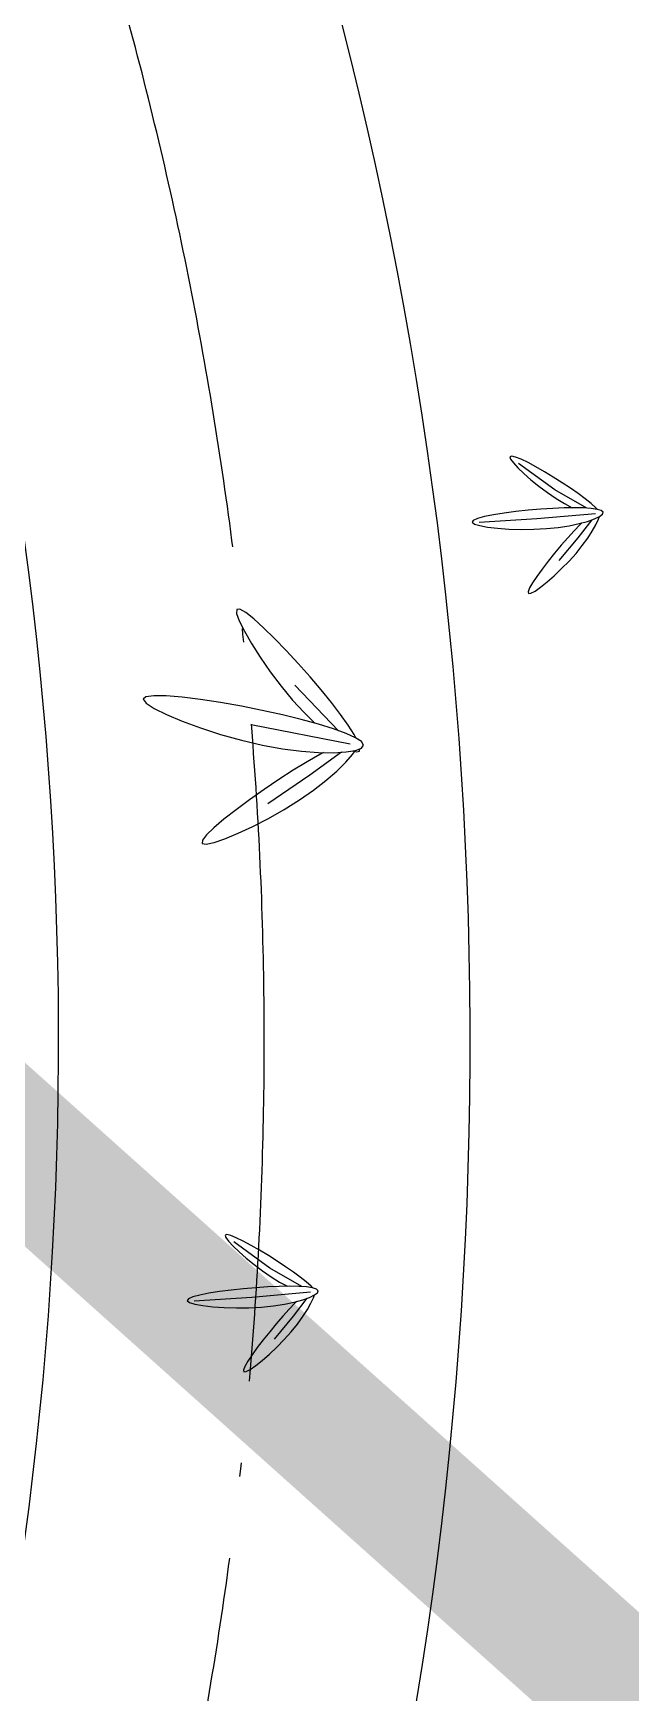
# Model space of a CAD drawing. Extents: x 302512 to 1034855, y -184136 to 410364.
# Drawn here: x 518906 to 521086, y -132323 to -126268 of the extents above; entities that cross this region are included whole.
import ezdxf

# ---------------------------------------------------------------- set-up
doc = ezdxf.new("R2010")
doc.units = 0
doc.header["$MEASUREMENT"] = 0
doc.linetypes.add('ACAD_ISO04W100', pattern=[30.5, 24, -3, 0.5, -3])
doc.linetypes.add('DASHED2', pattern=[0.375, 0.25, -0.125])
for name, color, linetype in [('F', 5, 'Continuous'), ('PUB_TEXT', 7, 'Continuous'), ('坐椅', 7, 'Continuous'), ('树', 80, 'Continuous'), ('红线', 20, 'Continuous'), ('绿化', 97, 'Continuous'), ('绿地', 3, 'Continuous')]:
    doc.layers.add(name, color=color, linetype=linetype)
doc.styles.add('DIM_FONT', font='SIMPLEX.shx', dxfattribs={"width": 0.8})

# ---------------------------------------------------------------- blocks, each defined once
blk = doc.blocks.new('_F43BVI')
at = {"layer": '绿地'}
for p, q in [((-0.361, -0.6368), (-0.3695, -0.6418)), ((-0.3577, -0.6351), (-0.361, -0.6368)), ((-0.343, -0.6387), (-0.3466, -0.636)), ((-0.3648, -0.6504), (-0.4068, -0.6884)), ((-0.3901, -0.656), (-0.4017, -0.6648)), ((-0.3793, -0.6483), (-0.3901, -0.656)), ((-0.3695, -0.6418), (-0.3793, -0.6483)), ((-0.3525, -0.6404), (-0.3728, -0.7286)), ((-0.3454, -0.6485), (-0.3257, -0.6776)), ((-0.3363, -0.645), (-0.343, -0.6387)), ((-0.3287, -0.6533), (-0.3363, -0.645)), ((-0.3206, -0.6633), (-0.3287, -0.6533)), ((-0.4068, -0.6884), (-0.4625, -0.7286)), ((-0.4261, -0.6845), (-0.4381, -0.6949)), ((-0.4138, -0.6743), (-0.4261, -0.6845)), ((-0.4017, -0.6648), (-0.4138, -0.6743)), ((-0.3936, -0.6907), (-0.382, -0.6808)), ((-0.382, -0.6808), (-0.3723, -0.6715)), ((-0.3456, -0.6647), (-0.3441, -0.6679)), ((-0.3441, -0.6679), (-0.3379, -0.6796)), ((-0.3379, -0.6796), (-0.3307, -0.6922)), ((-0.3257, -0.6776), (-0.3015, -0.7159)), ((-0.3123, -0.6748), (-0.3206, -0.6633)), ((-0.3039, -0.6876), (-0.3123, -0.6748)), ((-0.2959, -0.7015), (-0.3039, -0.6876)), ((-0.4493, -0.705), (-0.4593, -0.7145)), ((-0.4381, -0.6949), (-0.4493, -0.705)), ((-0.4329, -0.7184), (-0.4197, -0.7098)), ((-0.4197, -0.7098), (-0.4064, -0.7005)), ((-0.4064, -0.7005), (-0.3936, -0.6907)), ((-0.3307, -0.6922), (-0.3228, -0.7055)), ((-0.3228, -0.7055), (-0.3143, -0.719)), ((-0.2884, -0.7159), (-0.2959, -0.7015)), ((-0.4734, -0.73), (-0.4766, -0.7352)), ((-0.4766, -0.7352), (-0.4765, -0.738)), ((-0.4765, -0.738), (-0.4728, -0.7382)), ((-0.4675, -0.723), (-0.4734, -0.73)), ((-0.4728, -0.7382), (-0.466, -0.736)), ((-0.4593, -0.7145), (-0.4675, -0.723)), ((-0.466, -0.736), (-0.4567, -0.7318)), ((-0.4567, -0.7318), (-0.4454, -0.7258)), ((-0.4454, -0.7258), (-0.4329, -0.7184)), ((-0.3728, -0.7286), (-0.395, -0.8144)), ((-0.3143, -0.719), (-0.3056, -0.7322)), ((-0.3056, -0.7322), (-0.297, -0.7447)), ((-0.2816, -0.7301), (-0.2884, -0.7159)), ((-0.2759, -0.7435), (-0.2816, -0.7301)), ((-0.297, -0.7447), (-0.2889, -0.7558)), ((-0.2889, -0.7558), (-0.2815, -0.765)), ((-0.2714, -0.7555), (-0.2759, -0.7435)), ((-0.2684, -0.7653), (-0.2714, -0.7555)), ((-0.2815, -0.765), (-0.2754, -0.7718)), ((-0.2754, -0.7718), (-0.2707, -0.7757)), ((-0.2707, -0.7757), (-0.2679, -0.7759)), ((-0.2672, -0.7723), (-0.2684, -0.7653)), ((-0.2679, -0.7759), (-0.2672, -0.7723)), ((-0.1182, -1.0977), (-0.1215, -1.0962)), ((-0.1579, -1.1187), (-0.2452, -1.1612)), ((-0.2023, -1.1159), (-0.2256, -1.1247)), ((-0.1328, -1.1081), (-0.2083, -1.2437)), ((-0.1808, -1.1083), (-0.2023, -1.1159)), ((-0.1616, -1.1023), (-0.1808, -1.1083)), ((-0.1452, -1.098), (-0.1616, -1.1023)), ((-0.139, -1.0969), (-0.1452, -1.098)), ((-0.1217, -1.1074), (-0.1182, -1.1023)), ((-0.1165, -1.1097), (-0.1211, -1.1036)), ((-0.1182, -1.1023), (-0.1182, -1.0977)), ((-0.1084, -1.1234), (-0.1165, -1.1097)), ((-0.2751, -1.1456), (-0.2998, -1.157)), ((-0.25, -1.1347), (-0.2751, -1.1456)), ((-0.2256, -1.1247), (-0.25, -1.1347)), ((-0.125, -1.1248), (-0.1066, -1.1821)), ((-0.0999, -1.1407), (-0.1084, -1.1234)), ((-0.0913, -1.161), (-0.0999, -1.1407)), ((-0.3231, -1.1683), (-0.3441, -1.1793)), ((-0.2998, -1.157), (-0.3231, -1.1683)), ((-0.2502, -1.1814), (-0.2246, -1.1713)), ((-0.2246, -1.1713), (-0.2007, -1.1605)), ((-0.2007, -1.1605), (-0.1803, -1.1499)), ((-0.1332, -1.1514), (-0.1322, -1.1573)), ((-0.1322, -1.1573), (-0.1275, -1.1796)), ((-0.0831, -1.1839), (-0.0913, -1.161)), ((-0.3747, -1.1981), (-0.3824, -1.205)), ((-0.3616, -1.1893), (-0.3747, -1.1981)), ((-0.3441, -1.1793), (-0.3616, -1.1893)), ((-0.3266, -1.2044), (-0.3024, -1.1982)), ((-0.3024, -1.1982), (-0.2766, -1.1904)), ((-0.2766, -1.1904), (-0.2502, -1.1814)), ((-0.1275, -1.1796), (-0.1217, -1.2038)), ((-0.1066, -1.1821), (-0.0848, -1.2567)), ((-0.0754, -1.209), (-0.0831, -1.1839)), ((-0.3824, -1.205), (-0.3836, -1.2097)), ((-0.3836, -1.2097), (-0.3777, -1.2118)), ((-0.3777, -1.2118), (-0.3654, -1.2115)), ((-0.3654, -1.2115), (-0.348, -1.2089)), ((-0.348, -1.2089), (-0.3266, -1.2044)), ((-0.1217, -1.2038), (-0.115, -1.2294)), ((-0.0688, -1.2357), (-0.0754, -1.209)), ((-0.115, -1.2294), (-0.1075, -1.2556)), ((-0.0633, -1.263), (-0.0688, -1.2357)), ((-0.1075, -1.2556), (-0.0994, -1.2816)), ((-0.059, -1.2896), (-0.0633, -1.263)), ((-0.0994, -1.2816), (-0.0912, -1.3062)), ((-0.0559, -1.3144), (-0.059, -1.2896)), ((-0.0912, -1.3062), (-0.0831, -1.3284)), ((-0.0542, -1.3362), (-0.0559, -1.3144)), ((-0.0831, -1.3284), (-0.0754, -1.3471)), ((-0.0754, -1.3471), (-0.0685, -1.3613)), ((-0.054, -1.3538), (-0.0542, -1.3362)), ((-0.0685, -1.3613), (-0.0626, -1.3698)), ((-0.0626, -1.3698), (-0.0581, -1.3716)), ((-0.0581, -1.3716), (-0.0552, -1.366)), ((-0.0552, -1.366), (-0.054, -1.3538)), ((0.649, -1.427), (0.6287, -1.5152)), ((0.6405, -1.4234), (0.632, -1.4284)), ((0.6438, -1.4218), (0.6405, -1.4234)), ((0.6585, -1.4253), (0.6549, -1.4226)), ((0.6652, -1.4317), (0.6585, -1.4253)), ((0.5998, -1.4514), (0.5877, -1.461)), ((0.6367, -1.437), (0.5947, -1.475)), ((0.6114, -1.4426), (0.5998, -1.4514)), ((0.6222, -1.4349), (0.6114, -1.4426)), ((0.632, -1.4284), (0.6222, -1.4349)), ((0.6559, -1.4514), (0.6574, -1.4545)), ((0.6561, -1.4352), (0.6758, -1.4642)), ((0.6728, -1.4399), (0.6652, -1.4317)), ((0.6809, -1.4499), (0.6728, -1.4399)), ((0.6892, -1.4614), (0.6809, -1.4499)), ((0.5947, -1.475), (0.539, -1.5152)), ((0.5754, -1.4711), (0.5634, -1.4815)), ((0.5877, -1.461), (0.5754, -1.4711)), ((0.5951, -1.4871), (0.6079, -1.4773)), ((0.6079, -1.4773), (0.6195, -1.4674)), ((0.6195, -1.4674), (0.6292, -1.4581)), ((0.6574, -1.4545), (0.6636, -1.4662)), ((0.6636, -1.4662), (0.6708, -1.4789)), ((0.6708, -1.4789), (0.6787, -1.4921)), ((0.6758, -1.4642), (0.7, -1.5025)), ((0.6976, -1.4742), (0.6892, -1.4614)), ((0.7056, -1.4881), (0.6976, -1.4742)), ((0.5422, -1.5012), (0.534, -1.5096)), ((0.5522, -1.4916), (0.5422, -1.5012)), ((0.5634, -1.4815), (0.5522, -1.4916)), ((0.5686, -1.505), (0.5818, -1.4964)), ((0.5818, -1.4964), (0.5951, -1.4871)), ((0.6787, -1.4921), (0.6872, -1.5056)), ((0.7131, -1.5025), (0.7056, -1.4881)), ((0.7199, -1.5168), (0.7131, -1.5025)), ((0.5281, -1.5167), (0.5249, -1.5218)), ((0.5249, -1.5218), (0.525, -1.5246)), ((0.525, -1.5246), (0.5287, -1.5248)), ((0.534, -1.5096), (0.5281, -1.5167)), ((0.5287, -1.5248), (0.5355, -1.5227)), ((0.5355, -1.5227), (0.5448, -1.5184)), ((0.5448, -1.5184), (0.5561, -1.5124)), ((0.5561, -1.5124), (0.5686, -1.505)), ((0.6287, -1.5152), (0.6065, -1.6011)), ((0.6872, -1.5056), (0.6959, -1.5188)), ((0.6959, -1.5188), (0.7045, -1.5313)), ((0.7256, -1.5302), (0.7199, -1.5168)), ((0.7045, -1.5313), (0.7126, -1.5424)), ((0.7126, -1.5424), (0.72, -1.5517)), ((0.72, -1.5517), (0.7261, -1.5585)), ((0.7301, -1.5421), (0.7256, -1.5302)), ((0.7331, -1.5519), (0.7301, -1.5421)), ((0.7343, -1.559), (0.7331, -1.5519)), ((0.7261, -1.5585), (0.7308, -1.5623)), ((0.7308, -1.5623), (0.7336, -1.5626)), ((0.7336, -1.5626), (0.7343, -1.559))]:
    blk.add_line(p, q, dxfattribs=at)
for points in [[(-0.3852, -0.7182), (-0.3896, -0.7368), (-0.3935, -0.7554), (-0.3968, -0.7733), (-0.3994, -0.7896), (-0.4011, -0.8037), (-0.4016, -0.8147), (-0.4009, -0.8219), (-0.3988, -0.8245), (-0.3951, -0.8221), (-0.3902, -0.815), (-0.3844, -0.8042), (-0.378, -0.7903), (-0.3714, -0.7741), (-0.365, -0.7563), (-0.3591, -0.7377), (-0.3541, -0.7191), (-0.3502, -0.7012), (-0.3475, -0.6843), (-0.3459, -0.669), (-0.3452, -0.6556), (-0.3455, -0.6444), (-0.3466, -0.6359), (-0.3485, -0.6305), (-0.3511, -0.6286), (-0.3543, -0.6304), (-0.358, -0.6356), (-0.3622, -0.6439), (-0.3666, -0.6549), (-0.3713, -0.6682), (-0.376, -0.6835), (-0.3807, -0.7002)], [(-0.2239, -1.2205), (-0.2399, -1.2491), (-0.2552, -1.278), (-0.2692, -1.3058), (-0.2812, -1.3315), (-0.2907, -1.3538), (-0.2968, -1.3717), (-0.2991, -1.3839), (-0.2968, -1.3892), (-0.2896, -1.3869), (-0.2782, -1.3777), (-0.2634, -1.3626), (-0.2463, -1.3427), (-0.2277, -1.3192), (-0.2087, -1.293), (-0.1902, -1.2652), (-0.173, -1.237), (-0.1581, -1.2092), (-0.1456, -1.1828), (-0.1356, -1.1584), (-0.1281, -1.1365), (-0.1233, -1.118), (-0.1211, -1.1036), (-0.1216, -1.0937), (-0.125, -1.0893), (-0.1311, -1.0907), (-0.1397, -1.0975), (-0.1505, -1.1092), (-0.1631, -1.1253), (-0.177, -1.145), (-0.1921, -1.1678), (-0.2078, -1.1932)], [(0.6163, -1.5048), (0.6119, -1.5234), (0.608, -1.542), (0.6047, -1.5599), (0.6021, -1.5763), (0.6004, -1.5903), (0.5999, -1.6013), (0.6006, -1.6085), (0.6027, -1.6111), (0.6064, -1.6087), (0.6113, -1.6017), (0.6171, -1.5908), (0.6235, -1.5769), (0.6301, -1.5607), (0.6365, -1.5429), (0.6424, -1.5244), (0.6474, -1.5058), (0.6513, -1.4878), (0.654, -1.471), (0.6557, -1.4556), (0.6563, -1.4422), (0.656, -1.4311), (0.6549, -1.4226), (0.653, -1.4172), (0.6504, -1.4152), (0.6472, -1.417), (0.6435, -1.4222), (0.6393, -1.4305), (0.6349, -1.4415), (0.6302, -1.4549), (0.6255, -1.4701), (0.6208, -1.4869)]]:
    blk.add_lwpolyline(points, close=True, dxfattribs=at)
at = {"style": 'DIM_FONT', "width": 0.7, "flags": 9}
for tag in ['YSIZE', 'XSIZE']:
    blk.add_attdef(tag, (0, 0), '', height=0.5, dxfattribs=at)
blk = doc.blocks.new('ZU')
at = {"layer": '绿地', "xscale": 1.5, "yscale": 1.5, "zscale": 0.001, "rotation": 260.5308552460376}
blk.add_blockref('_F43BVI', (-0.8522, 0.1655), dxfattribs=at)
blk = doc.blocks.new('A$C0B5A7686')
at = {"layer": '树', "linetype": 'ByBlock', "xscale": 640, "yscale": 640, "zscale": 640, "rotation": 151.15692544915}
blk.add_blockref('ZU', (642.8, 1492.6), dxfattribs=at)
blk = doc.blocks.new('A$C750B0621')
at = {"layer": '树'}
blk.add_blockref('A$C0B5A7686', (0, 0), dxfattribs=at)
blk = doc.blocks.new('A$C5AB93D8E')
at = {"layer": '绿化', "xscale": 0.8, "yscale": 0.8, "zscale": 0.8}
blk.add_blockref('A$C750B0621', (0, 0), dxfattribs=at)
blk = doc.blocks.new('A$C68DB62A4')
at = {"layer": '绿化', "rotation": 236.3690562220917}
blk.add_blockref('A$C5AB93D8E', (801.7, 2393.5), dxfattribs=at)
blk = doc.blocks.new('_F37GYG')
at = {"layer": '绿化', "linetype": 'ByBlock', "xscale": 0.2867748092958204, "yscale": 0.2867748092958204, "zscale": 0.2867748092958204}
blk.add_blockref('A$C68DB62A4', (-306.06, -300.5), dxfattribs=at)
at = {"style": 'DIM_FONT', "width": 0.8, "flags": 9}
for tag in ['YSIZE', 'XSIZE']:
    blk.add_attdef(tag, (0, 0), '', height=0.5, dxfattribs=at)

msp = doc.modelspace()

# ---------------------------------------------------------------- linework, layer by layer
at = {"layer": 'F'}
msp.add_lwpolyline([(531092.7, -105282.6, -0.244625), (525516.8, -113228.8, 0.353848), (519960.3, -125967.5, -1.114129), (490564.5, -130741, 0.295607), (483659.5, -121229.8, 0.430193), (467423, -128897, -0.701427), (442374, -125297.4, 0.171375), (434902.3, -117538.5, -1.716353), (451344.4, -106522.4, 1.074485), (460510.2, -105171, -0.539314), (473076.8, -92238.3, 0.560727), (477451.3, -87429.6, -0.231476), (478642, -80534.8, 0.600152), (474303.9, -71666.7)], format="xyb", dxfattribs=at)
msp.add_arc((505520.8, -129945.8), 13477.5, 183.04354, 15.40366, dxfattribs=at)
at = {"layer": 'PUB_TEXT', "linetype": 'DASHED2', "ltscale": 11501}
msp.add_lwpolyline([(608006.8, -19167.4, 500, 500, 0), (599136.8, -17197.4, 500, 500, 0), (598126.8, -21247.4, 500, 500, 0), (572296.8, -9157.4, 500, 500, 0), (560516.8, -5577.4, 500, 500, 0), (531276.8, -7547.4, 500, 500, 0), (511806.8, -11707.4, 500, 500, 0), (488906.8, -9117.4, 500, 500, 0), (483536.8, -7917.4, 500, 500, 0), (457916.8, 72.6, 500, 500, 0), (449616.8, 402.6, 500, 500, 0), (431476.8, -69887.4, 500, 500, 0), (494626.8, -111807.4, 500, 500, 0), (518426.8, -129957.4, 500, 500, 0), (548476.8, -156867.4, 500, 500, 0), (627906.8, -164037.4, 500, 500, 0)], format="xyseb", dxfattribs=at)
at = {"layer": '红线', "linetype": 'ACAD_ISO04W100', "ltscale": 100}
msp.add_lwpolyline([(530391.5, -104810.5, -0.254849), (525171, -112563.3, 0.35385), (519237.2, -126166.7, -1.114129), (491313.5, -130701.2, 0.295577), (483930.5, -120530.5, 0.428653), (466731.5, -128599.6, -0.701968), (443092, -125065, 0.172681), (435238.4, -116868, -1.716353), (450596.5, -106578.3, 1.074485), (461242.4, -105008.6, -0.539314), (472935.5, -92974.8, 0.560727), (478171.2, -87219.5, -0.231474), (479249.8, -80974.2, 0.605407), (474232.2, -70914.5)], format="xyb", dxfattribs=at)

# ---------------------------------------------------------------- block references
at = {"layer": '坐椅', "xscale": 10.78272, "yscale": 10.78272, "zscale": 10.78272}
msp.add_blockref('_F37GYG', (522607.1, -128746.9, -116953.2), dxfattribs=at)

doc.saveas('drawing.dxf')
